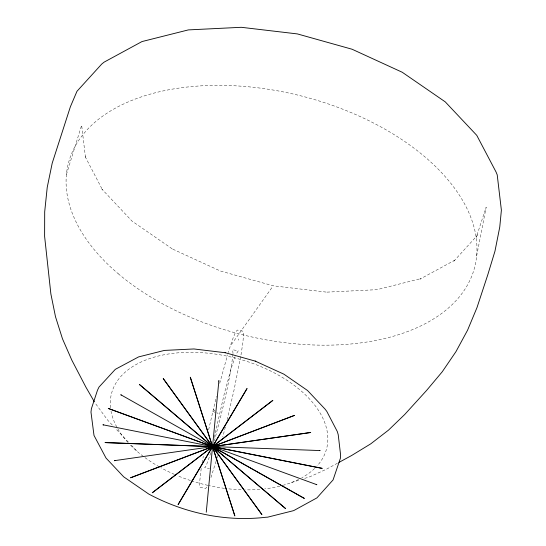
<?xml version="1.0" encoding="UTF-8"?>
<svg xmlns="http://www.w3.org/2000/svg" width="546" height="546" viewBox="0 0 546 546"><rect width="100%" height="100%" fill="white"/><g stroke="black" fill="none" stroke-linecap="round" stroke-linejoin="round"><path stroke-width="0.41" stroke-dasharray="2.73 2.05" d="M232.951 354.34C229.552 383.08 222.106 411.193 214.865 439.161L214.401 440.772M233.012 353.569L232.664 349.727L238.268 350.846L236.268 353.965M201.215 468.407L199.372 484.425L200.048 487.346L205.651 488.465L207.589 486.029M241.011 354.873L242.929 342.185L243.571 334.097L242.902 331.176L237.292 330.064L235.353 332.5L232.275 340.131L228.269 352.429M202.088 462.831L203.31 456.251M240.704 356.518L233.968 390.37L227.122 419.703M476.631 256.047L486.172 207.152L476.262 237.278L476.863 235.886M208.627 429.811L216.421 396.382M214.25 437.537L224.338 393.475L231.565 367.322L235.121 356.777M225.327 427.02L222.809 436.827M238.479 340.199L238.8 338.964M219.704 383.34L227.573 354.852M216.073 461.254L210.92 477.627M217.001 458.026L217.704 455.603M66.421 174.488L81.654 125.177L85.538 158.081L85.19 156.682L102.668 190.199L101.959 189.169L132.002 221.082L172.461 249.037L171.888 248.751L220.352 270.993L273.232 285.804L326.918 292.178L326.392 292.158L376.87 289.68L421.075 278.562L420.024 279.102L454.757 260.203M210.886 452.723L206.108 465.963L204.675 467.683L209.48 468.639M231.388 344.533L272.85 286.329M453.808 261.247L477.887 234.76M337.476 463.206L326.358 469.253L309.903 476.754L304.279 478.514M291.428 482.548L300.266 479.777M212.817 411.329L216.612 413.029M213.261 409.377L216.305 412.087M216.912 412.626L218.127 413.711M128.419 442.164L115.691 428.665M131.361 445.236L137.838 452.006M112.23 424.986L107.61 420.079L94.792 402.552M110.524 407.787A111.029 65.104 14.3 0 1 239.783 359.254A111.029 65.104 14.3 0 1 317.001 466.038M314.626 468.475A111.029 65.104 14.3 0 1 301.781 477.784M298.737 479.374A111.029 65.104 14.3 0 1 283.033 485.305M279.798 486.158A111.029 65.104 14.3 0 1 264.755 488.875M259.855 489.366A111.029 65.104 14.3 0 1 245.427 489.871M241.12 489.769A111.029 65.104 14.3 0 1 225.348 488.458M224.508 488.349A111.029 65.104 14.3 0 1 208.654 485.537M207.821 485.346A111.029 65.104 14.3 0 1 191.298 480.801M190.486 480.535A111.029 65.104 14.3 0 1 177.648 475.764M174.467 474.406A111.029 65.104 14.3 0 1 160.77 467.663M159.336 466.857A111.029 65.104 14.3 0 1 128.515 443.113M127.955 442.499A111.029 65.104 14.3 0 1 111.022 411.186M118.134 273.648A209.684 122.952 14.3 0 0 466.584 286.582A209.684 122.952 14.3 0 0 229.866 85.565A209.684 122.952 14.3 0 0 118.134 273.648"/><path stroke-width="0.82" d="M206.258 512.237L218.891 380.623L218.837 381.074M121.253 395.086L120.762 394.717L304.375 498.43L212.544 446.655L139.496 384.527L285.64 508.626L212.544 446.655L163.213 378.562L261.923 514.591L212.544 446.655L190.295 377.231L234.841 515.922L212.544 446.655L247.058 388.513L178.078 504.634L212.544 446.655L272.877 400.361L152.259 492.785L212.544 446.655L294.581 415.363L130.549 477.791L212.544 446.655L310.701 432.487L114.435 460.667L114.96 460.667M338.957 462.401L351.563 455.541L370.748 443.837L388.493 430.139L404.682 414.53L426.542 390.492L442.26 371.758L455.965 351.624L467.553 330.221L476.958 307.678L487.749 274.891L494.963 251.194L499.761 227.027L501.385 210.176L497.215 174.843L496.014 171.929L476.767 135.347L445.249 101.863L402.225 72.249L352.088 49.242L297.386 33.92L241.318 27.3L188.363 29.9L141.987 41.564L104.109 62.142L101.733 64.059L76.972 91.291L70.386 106.75L52.211 163.165L47.236 187.298L44.697 211.766L44.615 236.398L50.874 293.939L55.494 316.714L62.483 338.813L71.799 360.094L85.934 387.21L94.369 401.822M319.506 450.627L320.127 450.566L105.003 442.581L212.544 446.655L322.229 468.379L102.907 424.774L103.494 424.972M225.382 352.75L193.926 348.962L164.421 350.416L138.582 356.913L115.295 369.355L98.99 387.094L97.509 390.158L91.407 408.695L90.977 412.107L94.001 435.442L106.026 458.067L123.689 476.835L148.71 494.028C184.357 513.083 225.389 521.976 265.67 517.28L267.663 517.164L293.659 510.626L316.919 497.891L333.074 479.92L340.417 458.203L340.581 454.77L338.213 434.657L337.305 431.545L326.808 411.411L325.102 409.159L307.541 390.506L283.893 374.167L255.2 361.104M316.25 484.575L316.857 484.705L108.279 408.442L212.544 446.655M225.082 352.661L255.767 361.261"/></g></svg>
